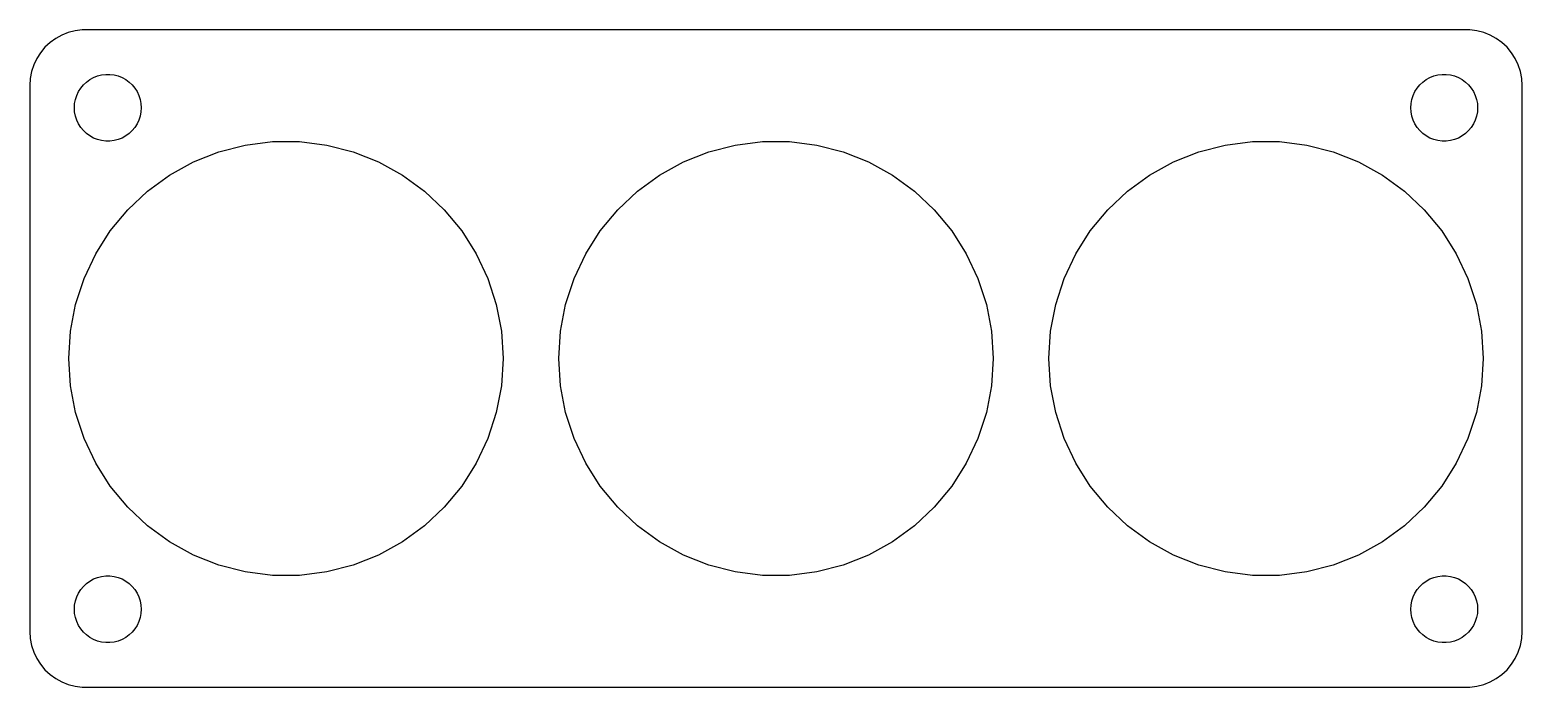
# Model space of a CAD drawing. Header units: metres. Extents: x -67 to 67, y -29 to 29.
import ezdxf

# ---------------------------------------------------------------- set-up
doc = ezdxf.new("R2010")
doc.units = ezdxf.units.M

msp = doc.modelspace()

# ---------------------------------------------------------------- linework, layer by layer
for p, q in [((-62.3139, 29.4901), (-62.9369, 29.4114)), ((62.3139, 29.4901), (-62.3139, 29.4901)), ((62.9369, 29.4114), (62.3139, 29.4901)), ((-65.1871, 28.3526), (-65.6448, 27.9227)), ((-64.6791, 28.7216), (-65.1871, 28.3526)), ((-64.1289, 29.0241), (-64.6791, 28.7216)), ((-63.5451, 29.2553), (-64.1289, 29.0241)), ((-62.9369, 29.4114), (-63.5451, 29.2553)), ((63.5451, 29.2553), (62.9369, 29.4114)), ((64.1289, 29.0241), (63.5451, 29.2553)), ((64.6791, 28.7216), (64.1289, 29.0241)), ((65.1871, 28.3526), (64.6791, 28.7216)), ((65.6448, 27.9227), (65.1871, 28.3526)), ((-66.3815, 26.9088), (-66.6489, 26.3406)), ((-66.0451, 27.4389), (-66.3815, 26.9088)), ((-65.6448, 27.9227), (-66.0451, 27.4389)), ((66.0451, 27.4389), (65.6448, 27.9227)), ((66.3815, 26.9088), (66.0451, 27.4389)), ((66.6489, 26.3406), (66.3815, 26.9088)), ((-66.8429, 25.7434), (-66.9606, 25.1267)), ((-66.6489, 26.3406), (-66.8429, 25.7434)), ((-60.5621, 25.4469), (-60.1884, 25.4941)), ((-60.1884, 25.4941), (-59.8116, 25.4941)), ((-59.8116, 25.4941), (-59.4379, 25.4469)), ((59.4379, 25.4469), (59.8116, 25.4941)), ((59.8116, 25.4941), (60.1884, 25.4941)), ((60.1884, 25.4941), (60.5621, 25.4469)), ((66.8429, 25.7434), (66.6489, 26.3406)), ((66.9606, 25.1267), (66.8429, 25.7434)), ((-66.9606, 25.1267), (-67, 24.5)), ((-67, 24.5), (-67, -24.5)), ((-62.6289, 23.9453), (-62.427, 24.2634)), ((-62.427, 24.2634), (-62.1869, 24.5536)), ((-62.1869, 24.5536), (-61.9123, 24.8115)), ((-61.9123, 24.8115), (-61.6075, 25.033)), ((-61.6075, 25.033), (-61.2773, 25.2145)), ((-61.2773, 25.2145), (-60.927, 25.3532)), ((-60.927, 25.3532), (-60.5621, 25.4469)), ((-59.4379, 25.4469), (-59.0729, 25.3532)), ((-59.0729, 25.3532), (-58.7227, 25.2145)), ((-58.7227, 25.2145), (-58.3925, 25.033)), ((-58.3925, 25.033), (-58.0877, 24.8115)), ((-58.0877, 24.8115), (-57.8131, 24.5536)), ((-57.8131, 24.5536), (-57.5729, 24.2634)), ((-57.5729, 24.2634), (-57.3711, 23.9453)), ((57.3711, 23.9453), (57.5729, 24.2634)), ((57.5729, 24.2634), (57.8131, 24.5536)), ((57.8131, 24.5536), (58.0877, 24.8115)), ((58.0877, 24.8115), (58.3925, 25.033)), ((58.3925, 25.033), (58.7227, 25.2145)), ((58.7227, 25.2145), (59.0729, 25.3532)), ((59.0729, 25.3532), (59.4379, 25.4469)), ((60.5621, 25.4469), (60.927, 25.3532)), ((60.927, 25.3532), (61.2773, 25.2145)), ((61.2773, 25.2145), (61.6075, 25.033)), ((61.6075, 25.033), (61.9123, 24.8115)), ((61.9123, 24.8115), (62.1869, 24.5536)), ((62.1869, 24.5536), (62.427, 24.2634)), ((62.427, 24.2634), (62.6289, 23.9453)), ((67, 24.5), (66.9606, 25.1267)), ((67, -24.5), (67, 24.5)), ((-63, 22.5), (-62.9763, 22.876)), ((-62.9763, 22.876), (-62.9057, 23.2461)), ((-62.9057, 23.2461), (-62.7893, 23.6044)), ((-62.7893, 23.6044), (-62.6289, 23.9453)), ((-57.3711, 23.9453), (-57.2107, 23.6044)), ((-57.2107, 23.6044), (-57.0942, 23.2461)), ((-57.0942, 23.2461), (-57.0237, 22.876)), ((-57.0237, 22.876), (-57, 22.5)), ((57, 22.5), (57.0237, 22.876)), ((57.0237, 22.876), (57.0942, 23.2461)), ((57.0942, 23.2461), (57.2107, 23.6044)), ((57.2107, 23.6044), (57.3711, 23.9453)), ((62.6289, 23.9453), (62.7893, 23.6044)), ((62.7893, 23.6044), (62.9057, 23.2461)), ((62.9057, 23.2461), (62.9763, 22.876)), ((62.9763, 22.876), (63, 22.5)), ((-62.9763, 22.124), (-63, 22.5)), ((-62.9057, 21.7539), (-62.9763, 22.124)), ((-62.7893, 21.3956), (-62.9057, 21.7539)), ((-57.0942, 21.7539), (-57.2107, 21.3956)), ((-57.0237, 22.124), (-57.0942, 21.7539)), ((-57, 22.5), (-57.0237, 22.124)), ((57.0237, 22.124), (57, 22.5)), ((57.0942, 21.7539), (57.0237, 22.124)), ((57.2107, 21.3956), (57.0942, 21.7539)), ((62.9057, 21.7539), (62.7893, 21.3956)), ((62.9763, 22.124), (62.9057, 21.7539)), ((63, 22.5), (62.9763, 22.124)), ((-62.6289, 21.0547), (-62.7893, 21.3956)), ((-62.427, 20.7366), (-62.6289, 21.0547)), ((-62.1869, 20.4464), (-62.427, 20.7366)), ((-61.9123, 20.1884), (-62.1869, 20.4464)), ((-61.6075, 19.967), (-61.9123, 20.1884)), ((-58.0877, 20.1884), (-58.3925, 19.967)), ((-57.8131, 20.4464), (-58.0877, 20.1884)), ((-57.5729, 20.7366), (-57.8131, 20.4464)), ((-57.3711, 21.0547), (-57.5729, 20.7366)), ((-57.2107, 21.3956), (-57.3711, 21.0547)), ((57.3711, 21.0547), (57.2107, 21.3956)), ((57.5729, 20.7366), (57.3711, 21.0547)), ((57.8131, 20.4464), (57.5729, 20.7366)), ((58.0877, 20.1884), (57.8131, 20.4464)), ((58.3925, 19.967), (58.0877, 20.1884)), ((61.9123, 20.1884), (61.6075, 19.967)), ((62.1869, 20.4464), (61.9123, 20.1884)), ((62.427, 20.7366), (62.1869, 20.4464)), ((62.6289, 21.0547), (62.427, 20.7366)), ((62.7893, 21.3956), (62.6289, 21.0547)), ((-61.2773, 19.7855), (-61.6075, 19.967)), ((-60.927, 19.6468), (-61.2773, 19.7855)), ((-60.5621, 19.5531), (-60.927, 19.6468)), ((-60.1884, 19.5059), (-60.5621, 19.5531)), ((-59.8116, 19.5059), (-60.1884, 19.5059)), ((-59.4379, 19.5531), (-59.8116, 19.5059)), ((-59.0729, 19.6468), (-59.4379, 19.5531)), ((-58.7227, 19.7855), (-59.0729, 19.6468)), ((-58.3925, 19.967), (-58.7227, 19.7855)), ((-50.0258, 18.5456), (-47.6539, 19.1546)), ((-47.6539, 19.1546), (-45.2244, 19.4615)), ((-45.2244, 19.4615), (-42.7756, 19.4615)), ((-42.7756, 19.4615), (-40.3461, 19.1546)), ((-40.3461, 19.1546), (-37.9742, 18.5456)), ((-6.02582, 18.5456), (-3.65393, 19.1546)), ((-3.65393, 19.1546), (-1.22441, 19.4615)), ((-1.22441, 19.4615), (1.22441, 19.4615)), ((1.22441, 19.4615), (3.65393, 19.1546)), ((3.65393, 19.1546), (6.02582, 18.5456)), ((37.9742, 18.5456), (40.3461, 19.1546)), ((40.3461, 19.1546), (42.7756, 19.4615)), ((42.7756, 19.4615), (45.2244, 19.4615)), ((45.2244, 19.4615), (47.6539, 19.1546)), ((47.6539, 19.1546), (50.0258, 18.5456)), ((58.7227, 19.7855), (58.3925, 19.967)), ((59.0729, 19.6468), (58.7227, 19.7855)), ((59.4379, 19.5531), (59.0729, 19.6468)), ((59.8116, 19.5059), (59.4379, 19.5531)), ((60.1884, 19.5059), (59.8116, 19.5059)), ((60.5621, 19.5531), (60.1884, 19.5059)), ((60.927, 19.6468), (60.5621, 19.5531)), ((61.2773, 19.7855), (60.927, 19.6468)), ((61.6075, 19.967), (61.2773, 19.7855)), ((-54.4486, 16.4644), (-52.3027, 17.6441)), ((-52.3027, 17.6441), (-50.0258, 18.5456)), ((-37.9742, 18.5456), (-35.6973, 17.6441)), ((-35.6973, 17.6441), (-33.5514, 16.4644)), ((-10.4486, 16.4644), (-8.30269, 17.6441)), ((-8.30269, 17.6441), (-6.02582, 18.5456)), ((6.02582, 18.5456), (8.30269, 17.6441)), ((8.30269, 17.6441), (10.4486, 16.4644)), ((33.5514, 16.4644), (35.6973, 17.6441)), ((35.6973, 17.6441), (37.9742, 18.5456)), ((50.0258, 18.5456), (52.3027, 17.6441)), ((52.3027, 17.6441), (54.4486, 16.4644)), ((-56.4298, 15.025), (-54.4486, 16.4644)), ((-33.5514, 16.4644), (-31.5702, 15.025)), ((-12.4298, 15.025), (-10.4486, 16.4644)), ((10.4486, 16.4644), (12.4298, 15.025)), ((31.5702, 15.025), (33.5514, 16.4644)), ((54.4486, 16.4644), (56.4298, 15.025)), ((-58.2149, 13.3487), (-56.4298, 15.025)), ((-31.5702, 15.025), (-29.7851, 13.3487)), ((-14.2149, 13.3487), (-12.4298, 15.025)), ((12.4298, 15.025), (14.2149, 13.3487)), ((29.7851, 13.3487), (31.5702, 15.025)), ((56.4298, 15.025), (58.2149, 13.3487)), ((-59.7758, 11.4618), (-58.2149, 13.3487)), ((-29.7851, 13.3487), (-28.2242, 11.4618)), ((-15.7758, 11.4618), (-14.2149, 13.3487)), ((14.2149, 13.3487), (15.7758, 11.4618)), ((28.2242, 11.4618), (29.7851, 13.3487)), ((58.2149, 13.3487), (59.7758, 11.4618)), ((-61.088, 9.3942), (-59.7758, 11.4618)), ((-28.2242, 11.4618), (-26.912, 9.3942)), ((-17.088, 9.3942), (-15.7758, 11.4618)), ((15.7758, 11.4618), (17.088, 9.3942)), ((26.912, 9.3942), (28.2242, 11.4618)), ((59.7758, 11.4618), (61.088, 9.3942)), ((-62.1306, 7.17842), (-61.088, 9.3942)), ((-26.912, 9.3942), (-25.8694, 7.17842)), ((-18.1306, 7.17842), (-17.088, 9.3942)), ((17.088, 9.3942), (18.1306, 7.17842)), ((25.8694, 7.17842), (26.912, 9.3942)), ((61.088, 9.3942), (62.1306, 7.17842)), ((-62.8874, 4.84944), (-62.1306, 7.17842)), ((-25.8694, 7.17842), (-25.1126, 4.84944)), ((-18.8874, 4.84944), (-18.1306, 7.17842)), ((18.1306, 7.17842), (18.8874, 4.84944)), ((25.1126, 4.84944), (25.8694, 7.17842)), ((62.1306, 7.17842), (62.8874, 4.84944)), ((-63.3462, 2.44398), (-62.8874, 4.84944)), ((-25.1126, 4.84944), (-24.6538, 2.44398)), ((-19.3462, 2.44398), (-18.8874, 4.84944)), ((18.8874, 4.84944), (19.3462, 2.44398)), ((24.6538, 2.44398), (25.1126, 4.84944)), ((62.8874, 4.84944), (63.3462, 2.44398)), ((-63.5, 0), (-63.3462, 2.44398)), ((-24.6538, 2.44398), (-24.5, 0)), ((-19.5, 0), (-19.3462, 2.44398)), ((19.3462, 2.44398), (19.5, 0)), ((24.5, 0), (24.6538, 2.44398)), ((63.3462, 2.44398), (63.5, 0)), ((-63.3462, -2.44398), (-63.5, 0)), ((-24.5, 0), (-24.6538, -2.44398)), ((-19.3462, -2.44398), (-19.5, 0)), ((19.5, 0), (19.3462, -2.44398)), ((24.6538, -2.44398), (24.5, 0)), ((63.5, 0), (63.3462, -2.44398)), ((-62.8874, -4.84944), (-63.3462, -2.44398)), ((-24.6538, -2.44398), (-25.1126, -4.84944)), ((-18.8874, -4.84944), (-19.3462, -2.44398)), ((19.3462, -2.44398), (18.8874, -4.84944)), ((25.1126, -4.84944), (24.6538, -2.44398)), ((63.3462, -2.44398), (62.8874, -4.84944)), ((-62.1306, -7.17842), (-62.8874, -4.84944)), ((-25.1126, -4.84944), (-25.8694, -7.17842)), ((-18.1306, -7.17842), (-18.8874, -4.84944)), ((18.8874, -4.84944), (18.1306, -7.17842)), ((25.8694, -7.17842), (25.1126, -4.84944)), ((62.8874, -4.84944), (62.1306, -7.17842)), ((-61.088, -9.3942), (-62.1306, -7.17842)), ((-25.8694, -7.17842), (-26.912, -9.3942)), ((-17.088, -9.3942), (-18.1306, -7.17842)), ((18.1306, -7.17842), (17.088, -9.3942)), ((26.912, -9.3942), (25.8694, -7.17842)), ((62.1306, -7.17842), (61.088, -9.3942)), ((-59.7758, -11.4618), (-61.088, -9.3942)), ((-26.912, -9.3942), (-28.2242, -11.4618)), ((-15.7758, -11.4618), (-17.088, -9.3942)), ((17.088, -9.3942), (15.7758, -11.4618)), ((28.2242, -11.4618), (26.912, -9.3942)), ((61.088, -9.3942), (59.7758, -11.4618)), ((-58.2149, -13.3487), (-59.7758, -11.4618)), ((-28.2242, -11.4618), (-29.7851, -13.3487)), ((-14.2149, -13.3487), (-15.7758, -11.4618)), ((15.7758, -11.4618), (14.2149, -13.3487)), ((29.7851, -13.3487), (28.2242, -11.4618)), ((59.7758, -11.4618), (58.2149, -13.3487)), ((-56.4298, -15.025), (-58.2149, -13.3487)), ((-29.7851, -13.3487), (-31.5702, -15.025)), ((-12.4298, -15.025), (-14.2149, -13.3487)), ((14.2149, -13.3487), (12.4298, -15.025)), ((31.5702, -15.025), (29.7851, -13.3487)), ((58.2149, -13.3487), (56.4298, -15.025)), ((-54.4486, -16.4644), (-56.4298, -15.025)), ((-31.5702, -15.025), (-33.5514, -16.4644)), ((-10.4486, -16.4644), (-12.4298, -15.025)), ((12.4298, -15.025), (10.4486, -16.4644)), ((33.5514, -16.4644), (31.5702, -15.025)), ((56.4298, -15.025), (54.4486, -16.4644)), ((-52.3027, -17.6441), (-54.4486, -16.4644)), ((-33.5514, -16.4644), (-35.6973, -17.6441)), ((-8.30269, -17.6441), (-10.4486, -16.4644)), ((10.4486, -16.4644), (8.30269, -17.6441)), ((35.6973, -17.6441), (33.5514, -16.4644)), ((54.4486, -16.4644), (52.3027, -17.6441)), ((-50.0258, -18.5456), (-52.3027, -17.6441)), ((-47.6539, -19.1546), (-50.0258, -18.5456)), ((-37.9742, -18.5456), (-40.3461, -19.1546)), ((-35.6973, -17.6441), (-37.9742, -18.5456)), ((-6.02582, -18.5456), (-8.30269, -17.6441)), ((-3.65393, -19.1546), (-6.02582, -18.5456)), ((6.02582, -18.5456), (3.65393, -19.1546)), ((8.30269, -17.6441), (6.02582, -18.5456)), ((37.9742, -18.5456), (35.6973, -17.6441)), ((40.3461, -19.1546), (37.9742, -18.5456)), ((50.0258, -18.5456), (47.6539, -19.1546)), ((52.3027, -17.6441), (50.0258, -18.5456)), ((-61.9123, -20.1884), (-61.6075, -19.967)), ((-61.6075, -19.967), (-61.2773, -19.7855)), ((-61.2773, -19.7855), (-60.927, -19.6468)), ((-60.927, -19.6468), (-60.5621, -19.5531)), ((-60.5621, -19.5531), (-60.1884, -19.5059)), ((-60.1884, -19.5059), (-59.8116, -19.5059)), ((-59.8116, -19.5059), (-59.4379, -19.5531)), ((-59.4379, -19.5531), (-59.0729, -19.6468)), ((-59.0729, -19.6468), (-58.7227, -19.7855)), ((-58.7227, -19.7855), (-58.3925, -19.967)), ((-58.3925, -19.967), (-58.0877, -20.1884)), ((-45.2244, -19.4615), (-47.6539, -19.1546)), ((-42.7756, -19.4615), (-45.2244, -19.4615)), ((-40.3461, -19.1546), (-42.7756, -19.4615)), ((-1.22441, -19.4615), (-3.65393, -19.1546)), ((1.22441, -19.4615), (-1.22441, -19.4615)), ((3.65393, -19.1546), (1.22441, -19.4615)), ((42.7756, -19.4615), (40.3461, -19.1546)), ((45.2244, -19.4615), (42.7756, -19.4615)), ((47.6539, -19.1546), (45.2244, -19.4615)), ((58.0877, -20.1884), (58.3925, -19.967)), ((58.3925, -19.967), (58.7227, -19.7855)), ((58.7227, -19.7855), (59.0729, -19.6468)), ((59.0729, -19.6468), (59.4379, -19.5531)), ((59.4379, -19.5531), (59.8116, -19.5059)), ((59.8116, -19.5059), (60.1884, -19.5059)), ((60.1884, -19.5059), (60.5621, -19.5531)), ((60.5621, -19.5531), (60.927, -19.6468)), ((60.927, -19.6468), (61.2773, -19.7855)), ((61.2773, -19.7855), (61.6075, -19.967)), ((61.6075, -19.967), (61.9123, -20.1884)), ((-62.9057, -21.7539), (-62.7893, -21.3956)), ((-62.7893, -21.3956), (-62.6289, -21.0547)), ((-62.6289, -21.0547), (-62.427, -20.7366)), ((-62.427, -20.7366), (-62.1869, -20.4464)), ((-62.1869, -20.4464), (-61.9123, -20.1884)), ((-58.0877, -20.1884), (-57.8131, -20.4464)), ((-57.8131, -20.4464), (-57.5729, -20.7366)), ((-57.5729, -20.7366), (-57.3711, -21.0547)), ((-57.3711, -21.0547), (-57.2107, -21.3956)), ((-57.2107, -21.3956), (-57.0942, -21.7539)), ((57.0942, -21.7539), (57.2107, -21.3956)), ((57.2107, -21.3956), (57.3711, -21.0547)), ((57.3711, -21.0547), (57.5729, -20.7366)), ((57.5729, -20.7366), (57.8131, -20.4464)), ((57.8131, -20.4464), (58.0877, -20.1884)), ((61.9123, -20.1884), (62.1869, -20.4464)), ((62.1869, -20.4464), (62.427, -20.7366)), ((62.427, -20.7366), (62.6289, -21.0547)), ((62.6289, -21.0547), (62.7893, -21.3956)), ((62.7893, -21.3956), (62.9057, -21.7539)), ((-63, -22.5), (-62.9763, -22.124)), ((-62.9763, -22.876), (-63, -22.5)), ((-62.9763, -22.124), (-62.9057, -21.7539)), ((-57.0942, -21.7539), (-57.0237, -22.124)), ((-57.0237, -22.124), (-57, -22.5)), ((-57, -22.5), (-57.0237, -22.876)), ((57, -22.5), (57.0237, -22.124)), ((57.0237, -22.876), (57, -22.5)), ((57.0237, -22.124), (57.0942, -21.7539)), ((62.9057, -21.7539), (62.9763, -22.124)), ((62.9763, -22.124), (63, -22.5)), ((63, -22.5), (62.9763, -22.876)), ((-62.9057, -23.2461), (-62.9763, -22.876)), ((-62.7893, -23.6044), (-62.9057, -23.2461)), ((-62.6289, -23.9453), (-62.7893, -23.6044)), ((-62.427, -24.2634), (-62.6289, -23.9453)), ((-57.3711, -23.9453), (-57.5729, -24.2634)), ((-57.2107, -23.6044), (-57.3711, -23.9453)), ((-57.0942, -23.2461), (-57.2107, -23.6044)), ((-57.0237, -22.876), (-57.0942, -23.2461)), ((57.0942, -23.2461), (57.0237, -22.876)), ((57.2107, -23.6044), (57.0942, -23.2461)), ((57.3711, -23.9453), (57.2107, -23.6044)), ((57.5729, -24.2634), (57.3711, -23.9453)), ((62.6289, -23.9453), (62.427, -24.2634)), ((62.7893, -23.6044), (62.6289, -23.9453)), ((62.9057, -23.2461), (62.7893, -23.6044)), ((62.9763, -22.876), (62.9057, -23.2461)), ((-67, -24.5), (-66.9606, -25.1267)), ((-66.9606, -25.1267), (-66.8429, -25.7434)), ((-62.1869, -24.5536), (-62.427, -24.2634)), ((-61.9123, -24.8115), (-62.1869, -24.5536)), ((-61.6075, -25.033), (-61.9123, -24.8115)), ((-61.2773, -25.2145), (-61.6075, -25.033)), ((-60.927, -25.3532), (-61.2773, -25.2145)), ((-60.5621, -25.4469), (-60.927, -25.3532)), ((-60.1884, -25.4941), (-60.5621, -25.4469)), ((-59.4379, -25.4469), (-59.8116, -25.4941)), ((-59.0729, -25.3532), (-59.4379, -25.4469)), ((-58.7227, -25.2145), (-59.0729, -25.3532)), ((-58.3925, -25.033), (-58.7227, -25.2145)), ((-58.0877, -24.8115), (-58.3925, -25.033)), ((-57.8131, -24.5536), (-58.0877, -24.8115)), ((-57.5729, -24.2634), (-57.8131, -24.5536)), ((57.8131, -24.5536), (57.5729, -24.2634)), ((58.0877, -24.8115), (57.8131, -24.5536)), ((58.3925, -25.033), (58.0877, -24.8115)), ((58.7227, -25.2145), (58.3925, -25.033)), ((59.0729, -25.3532), (58.7227, -25.2145)), ((59.4379, -25.4469), (59.0729, -25.3532)), ((59.8116, -25.4941), (59.4379, -25.4469)), ((60.5621, -25.4469), (60.1884, -25.4941)), ((60.927, -25.3532), (60.5621, -25.4469)), ((61.2773, -25.2145), (60.927, -25.3532)), ((61.6075, -25.033), (61.2773, -25.2145)), ((61.9123, -24.8115), (61.6075, -25.033)), ((62.1869, -24.5536), (61.9123, -24.8115)), ((62.427, -24.2634), (62.1869, -24.5536)), ((66.8429, -25.7434), (66.9606, -25.1267)), ((66.9606, -25.1267), (67, -24.5)), ((-66.8429, -25.7434), (-66.6489, -26.3406)), ((-66.6489, -26.3406), (-66.3815, -26.9088)), ((-59.8116, -25.4941), (-60.1884, -25.4941)), ((60.1884, -25.4941), (59.8116, -25.4941)), ((66.3815, -26.9088), (66.6489, -26.3406)), ((66.6489, -26.3406), (66.8429, -25.7434)), ((-66.3815, -26.9088), (-66.0451, -27.4389)), ((-66.0451, -27.4389), (-65.6448, -27.9227)), ((-65.6448, -27.9227), (-65.1871, -28.3526)), ((65.1871, -28.3526), (65.6448, -27.9227)), ((65.6448, -27.9227), (66.0451, -27.4389)), ((66.0451, -27.4389), (66.3815, -26.9088)), ((-65.1871, -28.3526), (-64.6791, -28.7216)), ((-64.6791, -28.7216), (-64.1289, -29.0241)), ((-64.1289, -29.0241), (-63.5451, -29.2553)), ((-63.5451, -29.2553), (-62.9369, -29.4114)), ((-62.9369, -29.4114), (-62.3139, -29.4901)), ((62.3139, -29.4901), (62.9369, -29.4114)), ((62.9369, -29.4114), (63.5451, -29.2553)), ((63.5451, -29.2553), (64.1289, -29.0241)), ((64.1289, -29.0241), (64.6791, -28.7216)), ((64.6791, -28.7216), (65.1871, -28.3526)), ((-62.3139, -29.4901), (62.3139, -29.4901))]:
    msp.add_line(p, q)

doc.saveas('drawing.dxf')
